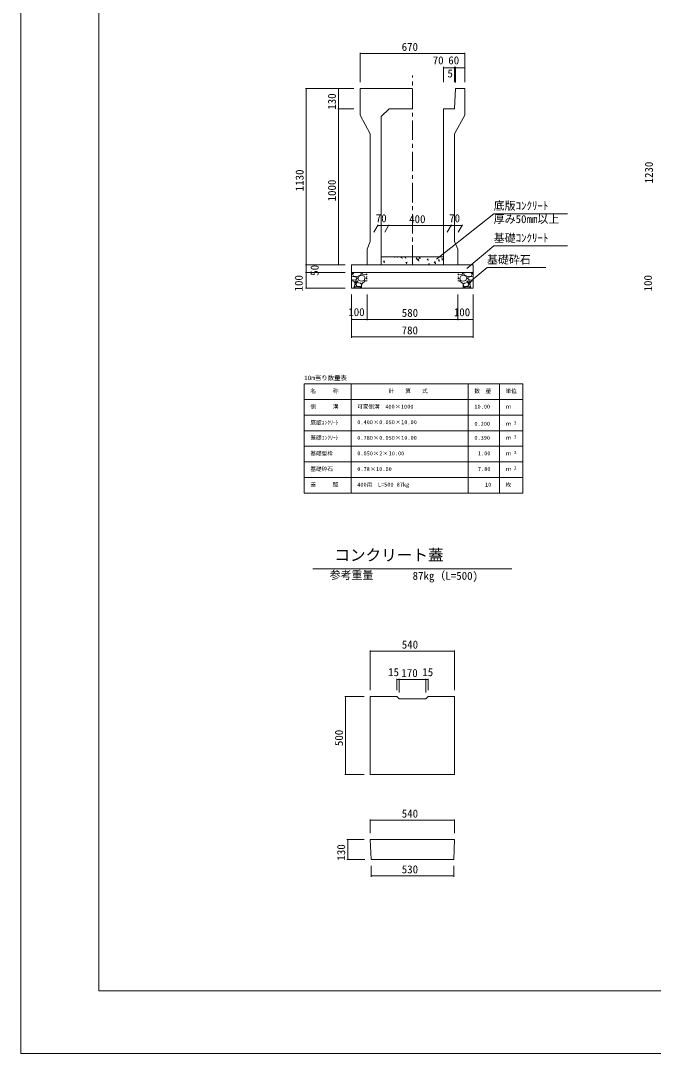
# Model space of a CAD drawing. Units: millimetres on the paper, scale 1:20. Extents: x 0 to 841, y 0 to 594.
# Drawn here: x 0 to 202.6, y 0 to 331 of the extents above; entities that cross this region are included whole.
import ezdxf
from ezdxf.enums import TextEntityAlignment as Align

# ---------------------------------------------------------------- set-up
doc = ezdxf.new("R2010")
doc.units = ezdxf.units.MM
doc.linetypes.add('USER1', pattern=[10, 6.25, -1.25, 1.25, -1.25])
for name, color, linetype, lineweight in [('D-STR-DIM（寸法）', 7, 'Continuous', 18), ('D-STR-HTXT（旗揚げ）', 4, 'Continuous', 18), ('D-STR-STRn（構造物）', 5, 'Continuous', 18), ('D-STR（構造物外形線）', 1, 'Continuous', 18), ('D-TTL(外枠）', 2, 'Continuous', 18), ('DEFPOINTS_2', 8, 'Continuous', 18)]:
    doc.layers.add(name, color=color, linetype=linetype, lineweight=lineweight)
doc.layers.add('D-STR-TXT（文字）', color=7, linetype='Continuous')
doc.styles.add('ＭＳ ゴシック', font='')
doc.styles.get('ＭＳ ゴシック').set_extended_font_data('MS Gothic')

msp = doc.modelspace()

# ---------------------------------------------------------------- linework, layer by layer
at = {"layer": 'D-STR-DIM（寸法）'}
for p, q in [((108.727, 311.275), (108.727, 320.764)), ((108.727, 320.514), (108.877, 320.539)), ((108.727, 320.514), (108.747, 320.514)), ((108.877, 320.489), (108.727, 320.514)), ((108.747, 320.514), (142.207, 320.514)), ((142.077, 320.539), (142.227, 320.514)), ((142.227, 320.514), (142.077, 320.489)), ((142.227, 320.514), (142.207, 320.514)), ((142.227, 311.275), (142.227, 320.764)), ((135.477, 311.275), (135.477, 316.181)), ((135.477, 315.931), (135.627, 315.956)), ((135.477, 315.931), (135.497, 315.931)), ((135.627, 315.906), (135.477, 315.931)), ((135.497, 315.931), (138.957, 315.931)), ((138.827, 315.956), (138.977, 315.931)), ((138.977, 315.931), (138.827, 315.906)), ((138.977, 315.931), (138.957, 315.931)), ((138.977, 311.275), (138.977, 316.181)), ((138.977, 311.275), (138.977, 316.181)), ((138.977, 315.931), (139.127, 315.956)), ((138.977, 315.931), (138.997, 315.931)), ((139.127, 315.906), (138.977, 315.931)), ((139.205, 315.931), (138.997, 315.931)), ((139.075, 315.956), (139.225, 315.931)), ((139.225, 315.931), (139.075, 315.906)), ((139.225, 315.931), (139.205, 315.931)), ((139.225, 311.219), (139.225, 316.181)), ((139.225, 311.219), (139.225, 316.181)), ((139.225, 315.931), (139.375, 315.956)), ((139.225, 315.931), (139.245, 315.931)), ((139.375, 315.906), (139.225, 315.931)), ((139.245, 315.931), (142.207, 315.931)), ((142.077, 315.956), (142.227, 315.931)), ((142.227, 315.931), (142.077, 315.906)), ((142.227, 315.931), (142.207, 315.931)), ((142.227, 311.275), (142.227, 316.181)), ((106.727, 309.275), (91.181, 309.275)), ((91.406, 309.125), (91.431, 309.275)), ((91.431, 309.275), (91.431, 309.255)), ((91.431, 309.275), (91.456, 309.125)), ((91.431, 309.255), (91.431, 252.795)), ((106.727, 309.275), (101.541, 309.275)), ((101.766, 309.125), (101.791, 309.275)), ((101.791, 309.275), (101.791, 309.255)), ((101.791, 309.275), (101.816, 309.125)), ((101.791, 302.795), (101.791, 309.255)), ((106.759, 302.775), (101.541, 302.775)), ((106.759, 302.775), (101.541, 302.775)), ((101.791, 302.775), (101.766, 302.925)), ((101.766, 302.625), (101.791, 302.775)), ((101.816, 302.925), (101.791, 302.775)), ((101.791, 302.775), (101.791, 302.795)), ((101.791, 302.775), (101.791, 302.755)), ((101.791, 302.775), (101.816, 302.625)), ((101.791, 302.755), (101.791, 252.795)), ((113.132, 263.248), (114.468, 265.562)), ((114.324, 265.312), (114.474, 265.337)), ((114.324, 265.312), (114.344, 265.312)), ((114.474, 265.287), (114.324, 265.312)), ((114.344, 265.312), (117.804, 265.312)), ((116.632, 263.248), (117.968, 265.562)), ((116.632, 263.248), (117.968, 265.562)), ((117.674, 265.337), (117.824, 265.312)), ((117.824, 265.312), (117.674, 265.287)), ((117.824, 265.312), (117.804, 265.312)), ((117.824, 265.312), (117.974, 265.337)), ((117.824, 265.312), (117.844, 265.312)), ((117.974, 265.287), (117.824, 265.312)), ((137.804, 265.312), (117.844, 265.312)), ((136.632, 263.248), (137.968, 265.562)), ((136.632, 263.248), (137.968, 265.562)), ((137.674, 265.337), (137.824, 265.312)), ((137.824, 265.312), (137.674, 265.287)), ((137.824, 265.312), (137.804, 265.312)), ((137.824, 265.312), (137.974, 265.337)), ((137.824, 265.312), (137.844, 265.312)), ((137.974, 265.287), (137.824, 265.312)), ((141.304, 265.312), (137.844, 265.312)), ((140.132, 263.248), (141.468, 265.562)), ((141.174, 265.337), (141.324, 265.312)), ((141.324, 265.312), (141.174, 265.287)), ((141.324, 265.312), (141.304, 265.312)), ((103.977, 252.775), (91.181, 252.775)), ((103.977, 252.775), (91.181, 252.775)), ((91.431, 252.775), (91.406, 252.925)), ((91.406, 252.625), (91.431, 252.775)), ((91.456, 252.925), (91.431, 252.775)), ((91.431, 252.775), (91.431, 252.795)), ((91.431, 252.775), (91.431, 252.755)), ((91.431, 252.775), (91.456, 252.625)), ((91.431, 252.755), (91.431, 250.295)), ((103.977, 252.775), (101.541, 252.775)), ((101.791, 252.775), (101.766, 252.925)), ((101.816, 252.925), (101.791, 252.775)), ((101.791, 252.775), (101.791, 252.795)), ((103.977, 250.275), (91.181, 250.275)), ((103.977, 250.275), (91.181, 250.275)), ((91.431, 250.275), (91.406, 250.425)), ((91.406, 250.125), (91.431, 250.275)), ((91.456, 250.425), (91.431, 250.275)), ((91.431, 250.275), (91.431, 250.295)), ((91.431, 250.275), (91.431, 250.255)), ((91.431, 250.275), (91.456, 250.125)), ((91.431, 250.255), (91.431, 245.295)), ((103.977, 245.275), (91.181, 245.275)), ((91.431, 245.275), (91.406, 245.425)), ((91.456, 245.425), (91.431, 245.275)), ((91.431, 245.275), (91.431, 245.295)), ((105.977, 243.275), (105.977, 229.402)), ((105.977, 243.275), (105.977, 235.025)), ((110.977, 243.275), (110.977, 235.025)), ((110.977, 243.275), (110.977, 235.025)), ((139.977, 243.275), (139.977, 235.025)), ((139.977, 243.275), (139.977, 235.025)), ((144.977, 243.275), (144.977, 229.402)), ((144.977, 243.275), (144.977, 235.025)), ((105.977, 235.275), (106.127, 235.3)), ((105.977, 235.275), (105.997, 235.275)), ((106.127, 235.25), (105.977, 235.275)), ((105.997, 235.275), (110.957, 235.275)), ((110.827, 235.3), (110.977, 235.275)), ((110.977, 235.275), (110.827, 235.25)), ((110.977, 235.275), (110.957, 235.275)), ((110.977, 235.275), (111.127, 235.3)), ((110.977, 235.275), (110.997, 235.275)), ((111.127, 235.25), (110.977, 235.275)), ((110.997, 235.275), (139.957, 235.275)), ((139.827, 235.3), (139.977, 235.275)), ((139.977, 235.275), (139.827, 235.25)), ((139.977, 235.275), (139.957, 235.275)), ((139.977, 235.275), (140.127, 235.3)), ((139.977, 235.275), (139.997, 235.275)), ((140.127, 235.25), (139.977, 235.275)), ((139.997, 235.275), (144.957, 235.275)), ((144.827, 235.3), (144.977, 235.275)), ((144.977, 235.275), (144.827, 235.25)), ((144.977, 235.275), (144.957, 235.275)), ((105.977, 229.652), (106.127, 229.677)), ((105.977, 229.652), (105.997, 229.652)), ((106.127, 229.627), (105.977, 229.652)), ((105.997, 229.652), (144.957, 229.652)), ((144.827, 229.677), (144.977, 229.652)), ((144.977, 229.652), (144.827, 229.627)), ((144.977, 229.652), (144.957, 229.652)), ((111.977, 116.404), (111.977, 129.174)), ((138.977, 116.404), (138.977, 129.174)), ((111.977, 128.924), (112.127, 128.949)), ((111.977, 128.924), (111.997, 128.924)), ((112.127, 128.899), (111.977, 128.924)), ((111.997, 128.924), (138.957, 128.924)), ((138.827, 128.949), (138.977, 128.924)), ((138.977, 128.924), (138.827, 128.899)), ((138.977, 128.924), (138.957, 128.924)), ((120.477, 116.404), (120.477, 120.064)), ((120.477, 119.814), (120.627, 119.839)), ((120.477, 119.814), (120.497, 119.814)), ((120.627, 119.789), (120.477, 119.814)), ((120.497, 119.814), (121.207, 119.814)), ((121.077, 119.839), (121.227, 119.814)), ((121.227, 119.814), (121.077, 119.789)), ((121.227, 119.814), (121.207, 119.814)), ((121.227, 115.654), (121.227, 120.064)), ((121.227, 115.654), (121.227, 120.064)), ((121.227, 119.814), (121.377, 119.839)), ((121.227, 119.814), (121.247, 119.814)), ((121.377, 119.789), (121.227, 119.814)), ((121.247, 119.814), (129.707, 119.814)), ((129.577, 119.839), (129.727, 119.814)), ((129.727, 119.814), (129.577, 119.789)), ((129.727, 119.814), (129.707, 119.814)), ((129.727, 115.654), (129.727, 120.064)), ((129.727, 115.654), (129.727, 120.064)), ((129.727, 119.814), (129.877, 119.839)), ((129.727, 119.814), (129.747, 119.814)), ((129.877, 119.789), (129.727, 119.814)), ((130.457, 119.814), (129.747, 119.814)), ((130.327, 119.839), (130.477, 119.814)), ((130.477, 119.814), (130.327, 119.789)), ((130.477, 119.814), (130.457, 119.814)), ((130.477, 116.404), (130.477, 120.064)), ((109.977, 114.404), (103.803, 114.404)), ((104.028, 114.254), (104.053, 114.404)), ((104.053, 114.404), (104.053, 114.384)), ((104.053, 114.404), (104.078, 114.254)), ((104.053, 114.384), (104.053, 89.424)), ((109.977, 89.404), (103.803, 89.404)), ((104.053, 89.404), (104.028, 89.554)), ((104.078, 89.554), (104.053, 89.404)), ((104.053, 89.404), (104.053, 89.424)), ((111.977, 70.587), (111.977, 75.001)), ((111.977, 74.751), (112.127, 74.776)), ((111.977, 74.751), (111.997, 74.751)), ((112.127, 74.726), (111.977, 74.751)), ((111.997, 74.751), (138.951, 74.751)), ((138.821, 74.776), (138.971, 74.751)), ((138.971, 74.751), (138.821, 74.726)), ((138.971, 74.751), (138.951, 74.751)), ((138.971, 70.587), (138.971, 75.001)), ((109.977, 68.587), (104.488, 68.587)), ((104.713, 68.437), (104.738, 68.587)), ((104.738, 68.587), (104.738, 68.567)), ((104.738, 68.587), (104.763, 68.437)), ((104.738, 68.567), (104.738, 62.107)), ((110.227, 62.087), (104.488, 62.087)), ((104.738, 62.087), (104.713, 62.237)), ((104.763, 62.237), (104.738, 62.087)), ((104.738, 62.087), (104.738, 62.107)), ((112.227, 60.087), (112.227, 56.628)), ((138.727, 60.087), (138.727, 56.628)), ((112.227, 56.878), (112.377, 56.903)), ((112.227, 56.878), (112.247, 56.878)), ((112.377, 56.853), (112.227, 56.878)), ((112.247, 56.878), (138.707, 56.878)), ((138.577, 56.903), (138.727, 56.878)), ((138.727, 56.878), (138.577, 56.853)), ((138.727, 56.878), (138.707, 56.878))]:
    msp.add_line(p, q, dxfattribs=at)
at = {"layer": 'D-STR-HTXT（旗揚げ）'}
for p, q in [((133.171, 254.54), (151.521, 269.135)), ((175.119, 269.135), (151.521, 269.135)), ((142.883, 251.544), (151.529, 258.808)), ((175.127, 258.808), (151.529, 258.808)), ((144.295, 247.615), (149.378, 251.877)), ((168.242, 251.877), (149.378, 251.877)), ((90.85, 214.589), (160.85, 214.589)), ((90.85, 179.589), (90.85, 214.589)), ((105.85, 179.589), (105.85, 214.589)), ((143.35, 179.589), (143.35, 214.589)), ((153.35, 198.589), (153.35, 214.589)), ((153.35, 179.589), (153.35, 214.589)), ((160.85, 179.589), (160.85, 214.589)), ((90.85, 209.589), (160.85, 209.589)), ((90.85, 204.589), (160.85, 204.589)), ((90.85, 199.589), (160.85, 199.589)), ((90.85, 194.589), (160.85, 194.589)), ((90.85, 189.589), (160.85, 189.589)), ((90.85, 184.589), (160.85, 184.589)), ((90.85, 179.589), (160.85, 179.589)), ((93.586, 155.349), (157.369, 155.349))]:
    msp.add_line(p, q, dxfattribs=at)
at = {"layer": 'D-STR-STRn（構造物）', "color": 7, "linetype": 'USER1'}
msp.add_line((125.477, 252.775), (125.477, 313.43), dxfattribs=at)
at = {"layer": 'D-STR-STRn（構造物）', "color": 7}
for p, q in [((115.477, 255.275), (135.477, 255.275)), ((119.738, 255.08), (119.702, 255.275)), ((120.62, 255.054), (120.694, 255.275)), ((121.741, 255.077), (121.931, 255.275)), ((121.741, 255.077), (122.185, 255.008)), ((122.143, 254.786), (122.088, 255.26)), ((123.065, 255.071), (123.236, 255.275)), ((123.065, 255.071), (123.363, 255.045)), ((123.325, 254.766), (123.267, 255.079)), ((126.651, 254.757), (126.892, 255.044)), ((127.596, 255.098), (127.946, 255.233)), ((127.596, 255.098), (127.845, 254.931)), ((127.805, 254.653), (127.907, 254.956)), ((116.209, 253.886), (116.559, 254.021)), ((116.209, 253.886), (116.458, 253.719)), ((116.419, 253.441), (116.52, 253.743)), ((123.395, 253.486), (123.745, 253.62)), ((123.395, 253.486), (123.644, 253.318)), ((123.604, 253.041), (123.706, 253.343)), ((126.651, 254.757), (126.95, 254.731)), ((126.911, 254.452), (126.853, 254.766)), ((127.077, 254.25), (127.466, 254.656)), ((127.077, 254.25), (127.522, 254.181)), ((127.479, 253.958), (127.424, 254.433)), ((130.237, 254.443), (130.478, 254.73)), ((130.237, 254.443), (130.536, 254.417)), ((130.497, 254.139), (130.44, 254.452)), ((130.58, 253.085), (130.931, 253.22)), ((130.581, 253.085), (130.829, 252.918)), ((130.835, 252.775), (130.891, 252.942)), ((132.413, 253.422), (132.803, 253.828)), ((132.413, 253.422), (132.858, 253.353)), ((132.816, 253.13), (132.76, 253.605)), ((133.824, 254.129), (134.065, 254.417)), ((133.824, 254.129), (134.122, 254.103)), ((134.084, 253.825), (134.026, 254.138)), ((134.782, 254.698), (135.132, 254.832)), ((134.782, 254.698), (135.03, 254.53)), ((134.991, 254.253), (135.092, 254.555))]:
    msp.add_line(p, q, dxfattribs=at)
at = {"layer": 'D-STR-STRn（構造物）'}
for p, q in [((105.977, 252.775), (144.977, 252.775)), ((105.977, 252.775), (105.977, 245.275)), ((144.977, 252.775), (144.977, 245.275)), ((105.977, 250.275), (144.977, 250.275)), ((105.977, 249.84), (106.54, 250.275)), ((106.74, 248.967), (105.977, 248.887)), ((106.286, 249.723), (106.783, 250.275)), ((106.646, 249.12), (106.296, 249.72)), ((107.883, 249.033), (106.633, 249.133)), ((107.734, 248.726), (106.734, 248.976)), ((107.786, 248.473), (107.336, 247.973)), ((107.787, 248.47), (107.737, 248.72)), ((108.938, 249.569), (107.888, 249.019)), ((108.032, 248.474), (108.332, 247.774)), ((108.085, 248.473), (108.385, 249.173)), ((108.387, 249.173), (109.187, 249.423)), ((109.138, 250.273), (108.938, 249.573)), ((109.184, 249.423), (109.984, 249.123)), ((109.308, 250.275), (109.578, 249.635)), ((109.583, 249.62), (110.633, 249.57)), ((109.987, 249.121), (110.287, 248.471)), ((110.034, 247.775), (110.284, 248.475)), ((110.977, 248.115), (110.634, 248.489)), ((110.635, 248.474), (110.785, 248.874)), ((110.636, 249.577), (110.977, 249.84)), ((110.977, 248.887), (110.79, 248.867)), ((140.318, 249.577), (139.977, 249.84)), ((139.977, 248.887), (140.164, 248.867)), ((139.977, 248.115), (140.32, 248.489)), ((140.32, 248.474), (140.17, 248.874)), ((141.372, 249.62), (140.322, 249.57)), ((140.968, 249.121), (140.668, 248.471)), ((140.92, 247.775), (140.67, 248.475)), ((141.77, 249.423), (140.97, 249.123)), ((141.647, 250.275), (141.377, 249.635)), ((142.568, 249.173), (141.768, 249.423)), ((141.817, 250.273), (142.017, 249.573)), ((142.016, 249.569), (143.066, 249.019)), ((142.87, 248.473), (142.57, 249.173)), ((142.923, 248.474), (142.623, 247.774)), ((143.072, 249.033), (144.322, 249.133)), ((143.168, 248.47), (143.218, 248.72)), ((143.169, 248.473), (143.619, 247.973)), ((143.22, 248.726), (144.22, 248.976)), ((144.669, 249.723), (144.172, 250.275)), ((144.214, 248.967), (144.977, 248.887)), ((144.309, 249.12), (144.659, 249.72)), ((144.977, 249.84), (144.414, 250.275)), ((106.184, 247.889), (105.977, 248.115)), ((106.587, 247.568), (105.977, 247.619)), ((105.977, 245.275), (144.977, 245.275)), ((107.333, 247.976), (106.183, 247.876)), ((106.54, 245.275), (106.736, 245.427)), ((107.147, 246.676), (106.597, 247.576)), ((106.737, 245.421), (107.137, 246.671)), ((106.783, 245.275), (107.186, 245.723)), ((107.084, 247.523), (107.284, 247.023)), ((107.435, 247.671), (107.085, 247.521)), ((107.186, 245.723), (108.486, 245.723)), ((107.284, 247.024), (108.034, 247.474)), ((107.284, 246.575), (107.684, 245.975)), ((107.786, 247.073), (107.286, 246.573)), ((108.038, 247.474), (107.438, 247.674)), ((107.688, 245.971), (108.938, 245.821)), ((108.792, 246.926), (107.792, 247.076)), ((108.332, 247.769), (109.182, 247.519)), ((108.484, 245.734), (109.134, 245.284)), ((109.197, 246.562), (108.797, 246.912)), ((108.937, 245.824), (109.187, 246.274)), ((109.178, 245.585), (109.308, 245.275)), ((109.234, 246.625), (109.184, 245.575)), ((109.186, 246.273), (109.186, 246.573)), ((109.189, 247.52), (110.039, 247.77)), ((110.387, 247.673), (109.237, 246.623)), ((110.977, 247.619), (110.387, 247.668)), ((139.977, 247.619), (140.567, 247.668)), ((140.568, 247.673), (141.718, 246.623)), ((141.766, 247.52), (140.916, 247.77)), ((141.777, 245.585), (141.647, 245.275)), ((141.721, 246.625), (141.771, 245.575)), ((141.758, 246.562), (142.158, 246.912)), ((142.017, 245.824), (141.767, 246.274)), ((141.769, 246.273), (141.769, 246.573)), ((142.623, 247.769), (141.773, 247.519)), ((142.47, 245.734), (141.82, 245.284)), ((143.267, 245.971), (142.017, 245.821)), ((142.163, 246.926), (143.163, 247.076)), ((143.769, 245.723), (142.469, 245.723)), ((142.917, 247.474), (143.517, 247.674)), ((143.67, 247.024), (142.92, 247.474)), ((143.169, 247.073), (143.669, 246.573)), ((143.67, 246.575), (143.27, 245.975)), ((143.519, 247.671), (143.869, 247.521)), ((143.622, 247.976), (144.772, 247.876)), ((143.871, 247.523), (143.671, 247.023)), ((144.172, 245.275), (143.769, 245.723)), ((143.808, 246.676), (144.358, 247.576)), ((144.218, 245.421), (143.818, 246.671)), ((144.414, 245.275), (144.218, 245.427)), ((144.367, 247.568), (144.977, 247.619)), ((144.77, 247.889), (144.977, 248.115))]:
    msp.add_line(p, q, dxfattribs=at)
at = {"layer": 'D-STR（構造物外形線）'}
for p, q in [((108.727, 309.275), (125.477, 309.275)), ((108.727, 309.275), (108.727, 300.775)), ((139.227, 309.275), (138.977, 302.775)), ((139.227, 309.275), (142.227, 309.275)), ((142.227, 309.275), (142.227, 300.775)), ((117.977, 302.775), (115.477, 300.275)), ((117.977, 302.775), (125.477, 302.775)), ((135.477, 302.775), (135.477, 252.775)), ((135.477, 302.775), (138.977, 302.775)), ((108.727, 300.775), (111.977, 294.775)), ((115.477, 252.775), (115.477, 300.275)), ((142.227, 300.775), (138.977, 294.775)), ((111.977, 260.275), (111.977, 294.775)), ((138.977, 260.275), (138.977, 294.775)), ((110.977, 257.775), (111.977, 260.275)), ((139.977, 257.775), (138.977, 260.275)), ((110.977, 252.775), (110.977, 257.775)), ((139.977, 252.775), (139.977, 257.775)), ((115.477, 252.775), (110.977, 252.775)), ((135.477, 252.775), (139.977, 252.775)), ((111.977, 89.404), (111.977, 114.404)), ((111.977, 114.404), (120.477, 114.404)), ((120.477, 114.404), (121.227, 113.654)), ((121.227, 113.654), (129.727, 113.654)), ((129.727, 113.654), (130.477, 114.404)), ((130.477, 114.404), (138.977, 114.404)), ((138.977, 89.404), (138.977, 114.404)), ((111.977, 89.404), (138.977, 89.404)), ((111.977, 68.587), (138.977, 68.587)), ((111.977, 68.587), (112.227, 62.087)), ((138.727, 62.087), (138.977, 68.587)), ((112.227, 62.087), (138.727, 62.087))]:
    msp.add_line(p, q, dxfattribs=at)
at = {"layer": 'D-TTL(外枠）'}
for p, q in [((25, 20), (25, 574)), ((820, 20), (25, 20))]:
    msp.add_line(p, q, dxfattribs=at)
at = {"layer": 'DEFPOINTS_2'}
for q in [(0, 594), (840, 0)]:
    msp.add_line((0, 0), q, dxfattribs=at)

# ---------------------------------------------------------------- texts
at = {"layer": 'D-STR-DIM（寸法）', "style": 'ＭＳ ゴシック'}
for s, p in [('670', (122.031, 320.564)), ('70', (131.971, 316.256)), ('60', (136.95, 316.256)), ('5', (136.691, 312.06)), ('70', (113.746, 265.637)), ('400', (124.43, 265.362)), ('70', (137.246, 265.637)), ('100', (104.933, 235.554)), ('580', (122.057, 235.325)), ('100', (138.734, 235.504)), ('780', (122.013, 229.702)), ('540', (122.057, 128.974)), ('15', (117.689, 120.139)), ('170', (121.933, 119.864)), ('15', (128.646, 120.139)), ('540', (122.054, 74.801)), ('530', (122.057, 56.928))]:
    msp.add_text(s, height=2.566, dxfattribs=at).set_placement(p, align=Align.BOTTOM_LEFT)
for s, p in [('130', (101.741, 302.481)), ('1230', (203.265, 278.844)), ('1130', (91.381, 276.344)), ('1000', (101.741, 273.094)), ('50', (96.199, 249.242)), ('100', (91.106, 244.231)), ('100', (202.99, 244.231)), ('500', (104.003, 98.484)), ('130', (104.688, 61.792))]:
    msp.add_text(s, height=2.566, rotation=90, dxfattribs=at).set_placement(p, align=Align.BOTTOM_LEFT)
at = {"layer": 'D-STR-TXT（文字）', "style": 'ＭＳ ゴシック'}
for s, height, p in [('底版ｺﾝｸﾘｰﾄ', 2.566, (151.521, 269.635)), ('厚み50mm以上', 2.566, (151.521, 265.363)), ('基礎ｺﾝｸﾘｰﾄ', 2.566, (151.529, 259.308)), ('基礎砕石', 2.566, (149.378, 252.377)), ('10m当り数量表', 1.466, (90.795, 215.352)), ('名\u3000\u3000\u3000称', 1.283, (92.811, 211.291)), ('計\u3000\u3000算\u3000\u3000式', 1.283, (117.815, 211.291)), ('数\u3000量', 1.283, (145.311, 211.291)), ('単位', 1.283, (155.311, 211.291)), ('側\u3000\u3000\u3000溝', 1.283, (92.811, 206.291)), ('可変側溝\u3000400×1000', 1.283, (107.811, 206.291)), ('10.00', 1.283, (145.325, 206.291)), ('ｍ', 1.283, (155.311, 206.291)), ('底版ｺﾝｸﾘｰﾄ', 1.283, (92.811, 201.158)), ('0.400×0.050×10.00', 1.283, (107.811, 201.291)), ('0.200', 1.283, (145.325, 200.791)), ('ｍ', 1.283, (155.311, 200.791)), ('3', 1.026, (158.012, 201.293)), ('基礎ｺﾝｸﾘｰﾄ', 1.283, (92.811, 196.291)), ('0.780×0.050×10.00', 1.283, (107.811, 196.291)), ('0.390', 1.283, (145.325, 196.291)), ('ｍ', 1.283, (155.311, 196.291)), ('3', 1.026, (158.012, 196.793)), ('基礎型枠', 1.283, (92.811, 191.291)), ('0.050×2×10.00', 1.283, (107.811, 191.291)), ('1.00', 1.283, (146.462, 191.291)), ('ｍ', 1.283, (155.311, 191.291)), ('2', 1.026, (158.012, 191.793)), ('基礎砕石', 1.283, (92.811, 186.291)), ('0.78×10.00', 1.283, (107.811, 186.291)), ('7.80', 1.283, (146.462, 186.291)), ('ｍ', 1.283, (155.311, 186.291)), ('2', 1.026, (158.012, 186.793)), ('蓋\u3000\u3000\u3000版', 1.283, (92.811, 181.291)), ('400用\u3000L=500 87kg', 1.283, (107.811, 181.291)), ('10', 1.283, (148.736, 181.291)), ('枚', 1.283, (155.311, 181.291)), ('コンクリート蓋', 3.666, (100.465, 156.797)), ('参考重量', 2.566, (98.965, 151.282)), ('87kg（L=500)', 2.566, (125.536, 151.018))]:
    msp.add_text(s, height=height, dxfattribs=at).set_placement(p, align=Align.BOTTOM_LEFT)

doc.saveas('drawing.dxf')
